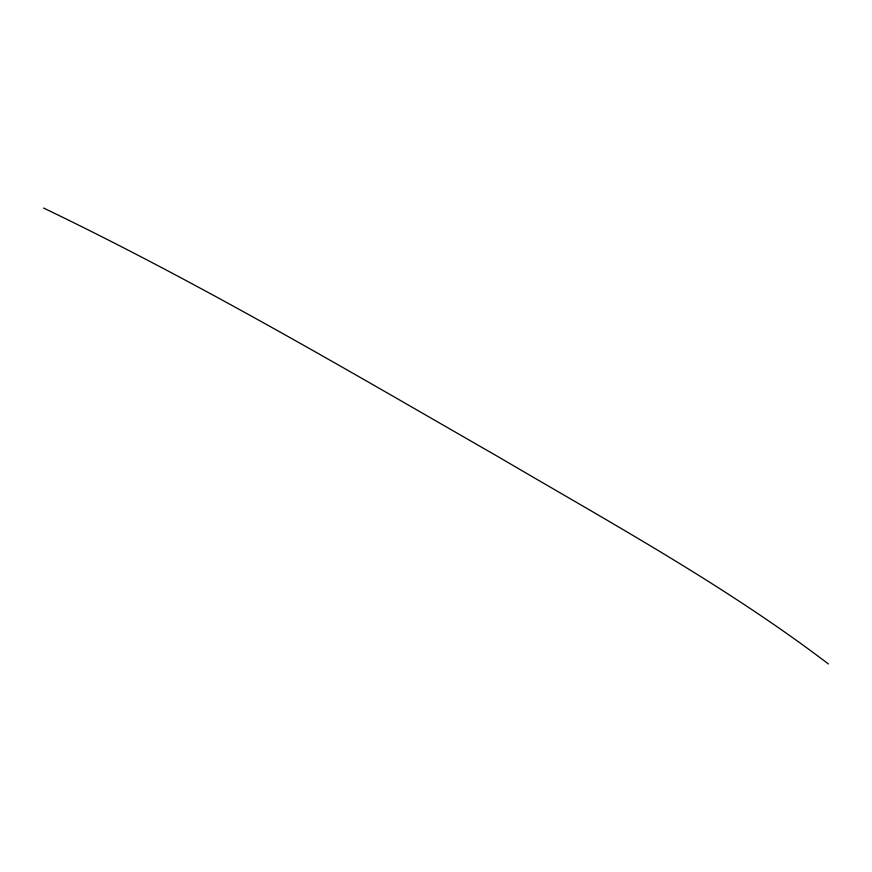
<?xml version="1.0" encoding="UTF-8"?>
<svg xmlns="http://www.w3.org/2000/svg" width="872" height="872" viewBox="0 0 872 872"><rect width="100%" height="100%" fill="white"/><g stroke="black" fill="none" stroke-linecap="round" stroke-linejoin="round"><path stroke-width="1.31" d="M43.6 208.048C199.71 282.997 348.996 371.08 499.057 457.255C610.738 522.917 725.046 585.374 828.4 663.952"/></g></svg>
